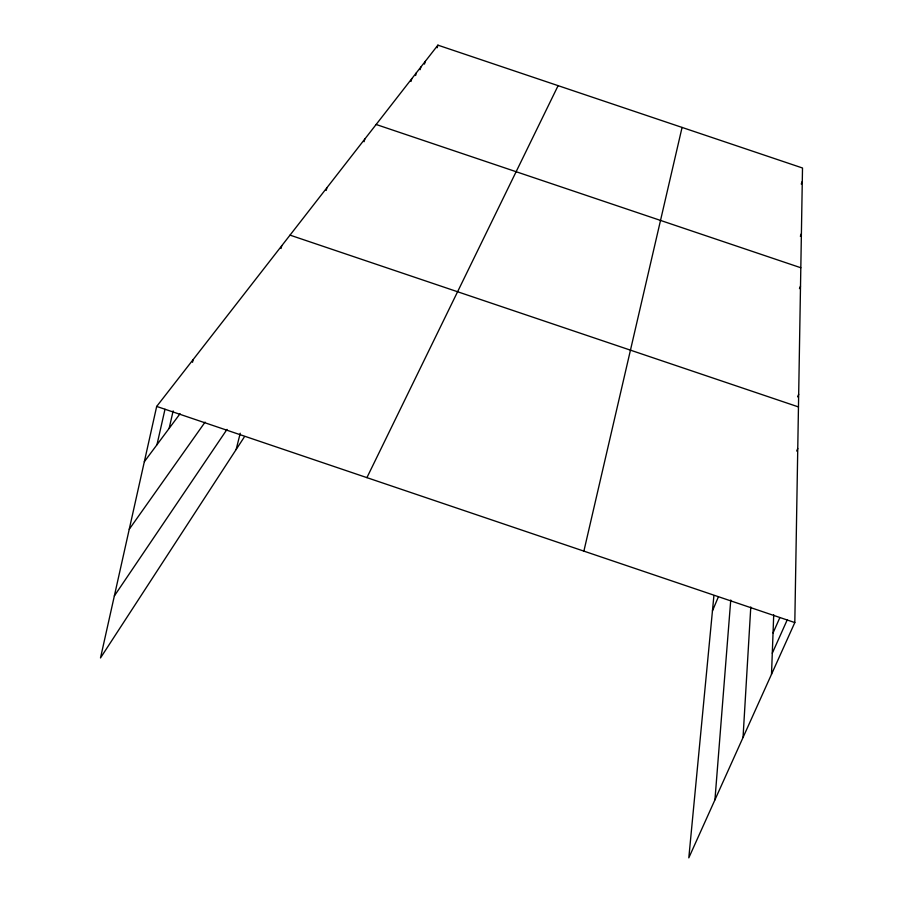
<?xml version="1.0" encoding="UTF-8"?>
<svg xmlns="http://www.w3.org/2000/svg" width="903" height="903" viewBox="0 0 903 903"><rect width="100%" height="100%" fill="white"/><g stroke="black" fill="none" stroke-linecap="round" stroke-linejoin="round"><path stroke-width="1.35" d="M713.855 596.183L688.808 857.85L794.809 622.573L802.507 168.003L437.899 45.15L156.682 406.429L100.493 657.96L244.228 437.108M771.512 674.293L773.713 614.808M743.034 737.491L750.788 606.963M714.939 799.844L730.753 600.01M156.975 444.727L164.989 409.285M169.154 428.361L173.15 410.888M192.531 362.284L193.152 359.575M583.88 551.123L682.07 127.425M281.047 248.483L281.713 245.797M236.146 449.536L240.232 433.248M326.197 190.431L326.886 187.779M364.078 141.726L364.789 139.073M410.989 81.462L411.723 78.787M415.606 75.502L416.339 72.861M420.121 69.689L420.843 67.059M424.5 64.09L425.257 61.404M437.165 47.769L437.899 45.15M801.254 184.043L802.282 181.469M800.363 236.281L801.39 233.719M799.471 288.633L800.51 286.093M797.597 396.868L798.681 394.295M712.456 610.902L718.438 596.702M796.672 451.048L797.755 448.509M773.047 632.947L779.774 617.81M772.291 653.23L787.156 620.022M366.923 477.631L558.11 85.65M114.354 595.935L227.014 429.388M129.242 529.271L205.083 422.119M144.333 461.715L180.058 413.721M376.145 124.49L800.814 267.751M290.021 235.13L798.466 406.926M156.682 406.429L794.809 622.573"/></g></svg>
